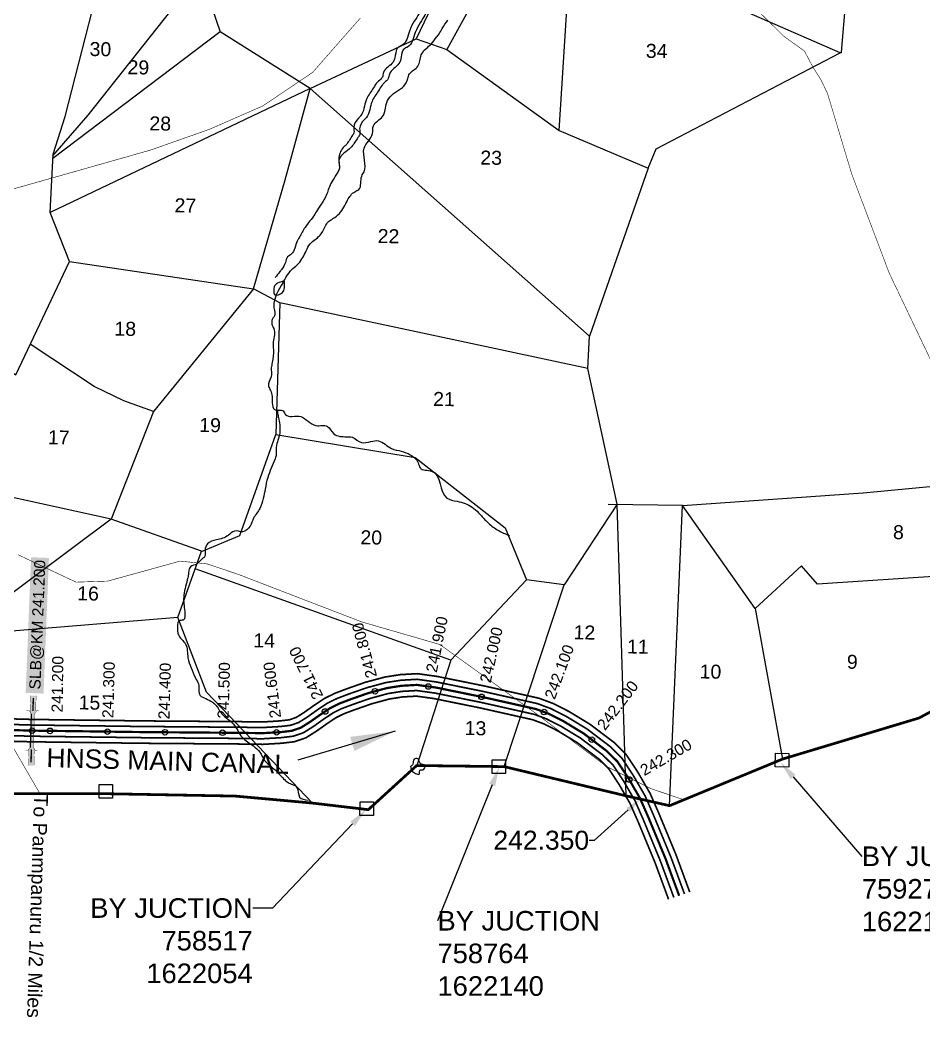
# Model space of a CAD drawing. Header units: feet. Extents: x 744761 to 763303, y 1620064 to 1627037.
# Drawn here: x 757906 to 759523, y 1621640 to 1623454 of the extents above; entities that cross this region are included whole.
import ezdxf
from ezdxf import colors
from ezdxf.entities.mleader import LeaderData, LeaderLine
from ezdxf.enums import TextEntityAlignment as Align
from ezdxf.math import Vec2, Vec3

# ---------------------------------------------------------------- set-up
doc = ezdxf.new("R2010")
doc.units = ezdxf.units.FT
doc.header["$LTSCALE"] = 15
doc.header["$MEASUREMENT"] = 0
doc.header["$PDMODE"] = 32
doc.header["$PDSIZE"] = 10
doc.linetypes.add('ACAD_ISO02W100', pattern=[15, 12, -3])
doc.linetypes.add('HIDDEN2', pattern=[0.1875, 0.125, -0.0625])
for name, color, linetype in [('CANAL1', 7, 'Continuous'), ('CRDS STONES', 7, 'Continuous'), ('CSMark', 72, 'Continuous'), ('PLOT', 7, 'Continuous'), ('PLOT NO', 7, 'Continuous'), ('ROADS', 6, 'Continuous'), ('STRUCTURE', 5, 'Continuous'), ('TANKS-STREAM', 4, 'Continuous'), ('VILLAGE STONES', 240, 'Continuous')]:
    doc.layers.add(name, color=color, linetype=linetype)
doc.layers.add('VILLAGE BOUNDRY', color=5, linetype='HIDDEN2', lineweight=100)
doc.styles.get("Standard").update_dxf_attribs({"font": 'arial.ttf'})
doc.linetypes.add('DOTS', pattern='A,1e-06,-3,["●",Standard,S=3,R=0,X=-1.25,Y=-1.25],-3', length=6.000001)
doc.dimstyles.get("Standard").update_dxf_attribs({"dimtxt": 0.18, "dimasz": 0.18, "dimexe": 0.18, "dimexo": 0.0625, "dimgap": 0.09, "dimtad": 0, "dimtih": 1, "dimtoh": 1, "dimdec": 4, "dimzin": 0, "dimdsep": 46, "dimtxsty": 'Standard', "dimcen": 0.09, "dimadec": 0, "dimazin": 0, "dimtfac": 1, "dimtdec": 4, "dimtofl": 0, "dimtmove": 0, "dimatfit": 3, "dimfxl": 1, "dimtolj": 1, "dimtzin": 0, "dimarcsym": 0})

# ---------------------------------------------------------------- blocks, each defined once
blk = doc.blocks.new('SLB')
at = {"layer": 'STRUCTURE'}
h = blk.add_hatch(dxfattribs=at)
h.set_pattern_fill('DOTS', color=6, scale=20, angle=320.3722, style=0)
h.set_pattern_definition([(320.372247934, (-159.4327, -72.9564), (1.2786241598, 0.5641323054), [0, -1.25])])
h.paths.add_polyline_path([(769699.5, 1706871.1), (769699.5, 1706861.1), (769729.1, 1706861.1), (769732.1, 1706863.1), (769792.1, 1706863.1), (769795.1, 1706861.1), (769824.7, 1706861.1), (769824.7, 1706871.1), (769795.1, 1706871.1), (769792.1, 1706869.1), (769732.1, 1706869.1), (769729.1, 1706871.1)])
at = {"layer": 'STRUCTURE', "color": 6, "const_width": 0.628}
for points in [[(769726.1, 1706877.1), (769726.1, 1706873.1), (769732.1, 1706869.1), (769792.1, 1706869.1), (769798.1, 1706873.1), (769798.1, 1706877.1)], [(769726.1, 1706855.1), (769726.1, 1706859.1), (769732.1, 1706863.1), (769792.1, 1706863.1), (769798.1, 1706859.1), (769798.1, 1706855.1)]]:
    blk.add_lwpolyline(points, dxfattribs=at)
at = {"layer": 'STRUCTURE', "color": 6, "linetype": 'ACAD_ISO02W100', "ltscale": 0.5, "const_width": 0.5}
for points in [[(769699.5, 1706871.1), (769729.1, 1706871.1)], [(769699.5, 1706861.1), (769729.1, 1706861.1)], [(769795.1, 1706871.1), (769824.7, 1706871.1)], [(769795.1, 1706861.1), (769824.7, 1706861.1)]]:
    blk.add_lwpolyline(points, dxfattribs=at)
at = {"layer": 'STRUCTURE', "color": 6}
blk.add_lwpolyline([(769732.1, 1706863.1), (769792.1, 1706863.1)], dxfattribs=at)
blk.add_lwpolyline([(769732.1, 1706863.1), (769792.1, 1706863.1)], dxfattribs=at)
at = {"layer": 'STRUCTURE', "color": 0}
blk.add_circle((769762.1, 1706866.1), 1.24, dxfattribs=at)
for points in [[(769703.8, 1706866), (769726.7, 1706866)], [(769818.6, 1706865.8), (769795.7, 1706865.8)]]:
    blk.add_leader(points, dimstyle='Standard', override={"dimasz": 10, "dimgap": 0.09, "dimtad": 0}, dxfattribs=at)

msp = doc.modelspace()

# ---------------------------------------------------------------- linework, layer by layer
msp.add_point((757927.8, 1622184.1))
msp.add_point((757927.8, 1622184.1))
msp.add_point((757927.8, 1622184.1))
at = {"layer": 'CANAL1', "color": 5, "const_width": 3}
for points in [[(757837.3, 1622196.6), (757929.8, 1622194.1), (758127.2, 1622191.5), (758300.6, 1622190.2), (758339.8, 1622189.6), (758371.8, 1622191.5), (758390.1, 1622193.7), (758404.3, 1622198.6), (758419.7, 1622208.3), (758437.3, 1622220.8), (758455.9, 1622233.2), (758473, 1622241.6), (758494.3, 1622249.7), (758526.2, 1622260.8), (758560.5, 1622270.1), (758587.1, 1622274.2), (758616.3, 1622275.9), (758650.9, 1622271.1), (758733.6, 1622254.4), (758831.7, 1622232.4), (758855.6, 1622223.5), (758882.9, 1622209.7), (758920.1, 1622187.2), (758961.7, 1622155.6), (758982.6, 1622134.9), (759002.8, 1622104.3), (759024.1, 1622067.5), (759039.6, 1622032.1), (759070.1, 1621958.5), (759094.6, 1621892.1)], [(757836.6, 1622176.6), (757929.4, 1622174.1), (758127, 1622171.5), (758300.4, 1622170.2), (758340.3, 1622169.6), (758373.6, 1622171.6), (758394.5, 1622174.1), (758413, 1622180.4), (758430.8, 1622191.6), (758448.6, 1622204.3), (758465.9, 1622215.8), (758480.9, 1622223.3), (758501.2, 1622230.9), (758532.1, 1622241.7), (758564.7, 1622250.5), (758589.2, 1622254.3), (758615.5, 1622255.8), (758647.5, 1622251.4), (758729.4, 1622234.9), (758826, 1622213.2), (758847.5, 1622205.2), (758873.2, 1622192.2), (758908.8, 1622170.6), (758948.6, 1622140.4), (758967.1, 1622122.1), (758985.8, 1622093.8), (759006.2, 1622058.5), (759021.2, 1622024.3), (759051.4, 1621951.2), (759075.6, 1621885.7)]]:
    msp.add_lwpolyline(points, dxfattribs=at)
at = {"layer": 'CANAL1', "color": 1, "const_width": 3}
for points in [[(757837.6, 1622206.6), (757930, 1622204.1), (758127.3, 1622201.5), (758300.7, 1622200.2), (758339.6, 1622199.6), (758370.9, 1622201.5), (758387.8, 1622203.5), (758400, 1622207.7), (758414.1, 1622216.6), (758431.6, 1622229), (758450.9, 1622241.9), (758469, 1622250.8), (758490.9, 1622259.1), (758523.2, 1622270.4), (758558.4, 1622279.9), (758586, 1622284.2), (758616.7, 1622286), (758652.5, 1622281), (758735.6, 1622264.2), (758834.5, 1622242), (758859.6, 1622232.7), (758887.7, 1622218.5), (758925.7, 1622195.4), (758968.3, 1622163.2), (758990.4, 1622141.2), (759011.3, 1622109.6), (759033, 1622072), (759048.8, 1622036.1), (759079.4, 1621962.2), (759104, 1621895.3)], [(757836.3, 1622166.6), (757929.2, 1622164.1), (758126.9, 1622161.5), (758300.3, 1622160.2), (758340.5, 1622159.6), (758374.4, 1622161.6), (758396.8, 1622164.3), (758417.3, 1622171.3), (758436.4, 1622183.3), (758454.3, 1622196), (758470.9, 1622207.2), (758484.9, 1622214.1), (758504.6, 1622221.5), (758535.1, 1622232.1), (758566.8, 1622240.7), (758590.3, 1622244.4), (758615.1, 1622245.8), (758645.8, 1622241.6), (758727.3, 1622225.1), (758823.1, 1622203.6), (758843.5, 1622196), (758868.3, 1622183.5), (758903.2, 1622162.3), (758942, 1622132.9), (758959.3, 1622115.7), (758977.2, 1622088.5), (758997.2, 1622053.9), (759012, 1622020.4), (759042.1, 1621947.6), (759066.1, 1621882.5)]]:
    msp.add_lwpolyline(points, dxfattribs=at)
at = {"layer": 'CANAL1', "color": 1, "linetype": 'HIDDEN2', "ltscale": 5, "const_width": 4}
msp.add_lwpolyline([(757837, 1622186.6), (757929.6, 1622184.1), (757959.6, 1622183.7), (757977.8, 1622183.5), (758127.1, 1622181.5), (758268.1, 1622180.4), (758300.5, 1622180.2), (758340, 1622179.6), (758372.7, 1622181.5), (758392.3, 1622183.9), (758408.6, 1622189.5), (758425.2, 1622200), (758442.9, 1622212.5), (758460.9, 1622224.5), (758476.9, 1622232.4), (758497.7, 1622240.3), (758529.1, 1622251.3), (758562.6, 1622260.3), (758588.2, 1622264.3), (758615.9, 1622265.9), (758649.2, 1622261.3), (758731.5, 1622244.6), (758828.8, 1622222.8), (758851.5, 1622214.4), (758878, 1622201), (758914.4, 1622178.9), (758955.1, 1622148), (758974.8, 1622128.5), (758994.3, 1622099), (759015.1, 1622063), (759030.4, 1622028.2), (759060.8, 1621954.9), (759075.4, 1621915.1), (759085.1, 1621888.9)], dxfattribs=at)
at = {"layer": 'CSMark', "color": 3}
for p in [(758541.1, 1622254.5), (758636.5, 1622263), (758731.5, 1622244.6), (758451.7, 1622218.4), (758843.5, 1622217.4), (757959.6, 1622183.7), (758062.4, 1622182.3), (758165.3, 1622181.2), (758268.1, 1622180.4), (758364.9, 1622181.1), (758928.8, 1622168), (758995.6, 1622096.7)]:
    msp.add_point(p, dxfattribs=at)
at = {"layer": 'PLOT'}
for points in [[(758870.5, 1623257.2), (758905.6, 1623812), (759014.2, 1624002.3), (759070.1, 1623907.2), (759211, 1623811.8), (759396.7, 1623666.3), (759382.4, 1623489.2), (759374.9, 1623397.1)], [(758797.6, 1623634.8), (758730, 1623662.4), (758614.8, 1623421.3)], [(757523.9, 1623083.2), (757898.2, 1622820.2), (757994.5, 1623022.8), (757959.9, 1623110.8), (757965, 1623215.1), (757986.5, 1623282.4), (758053.5, 1623543.5), (757871.9, 1623587.7), (757763.7, 1623444.7), (757700.1, 1623468.7), (757685.8, 1623442.9), (757521.8, 1623473.7), (757576.3, 1623580.9), (757412.3, 1623557.7), (757375.1, 1623567.9), (757325.3, 1623565.7), (757216.3, 1623548.2), (757098.7, 1623634)], [(759029.9, 1623189.9), (759043.9, 1623224.4), (759372.8, 1623396), (759173.4, 1623483.3), (758890.2, 1623607.1), (758797.6, 1623634.8), (758669.4, 1623401.9)], [(757964.8, 1623211.6), (758027.6, 1623284.8), (758214.3, 1623520.9), (758249.8, 1623475.1), (758264.2, 1623433.6), (757964.6, 1623207.4)], [(758424.7, 1623332.4), (758614.8, 1623421.3), (758669.4, 1623401.9), (758870.5, 1623257.2), (759029.9, 1623189.9), (758924.7, 1622889.4)], [(759375, 1623398), (759375.1, 1623395.8), (759372.8, 1623396)], [(758323.4, 1622974.1), (758380, 1623169.2), (758424.7, 1623332.4), (757959.9, 1623110.8)], [(758921.4, 1622831.7), (758924.7, 1622889.4), (758424.7, 1623332.4)], [(757994.5, 1623022.8), (758323.4, 1622974.1), (758144.5, 1622754.8), (758091.9, 1622773.6), (758038.4, 1622799.2), (757924.3, 1622875.1)], [(758370.6, 1622949.1), (758323.4, 1622974.1)], [(758974.1, 1622588.8), (758921.4, 1622831.7), (758626.1, 1622894.7), (758370.6, 1622949.1), (758363.3, 1622713.6)], [(758144.5, 1622754.8), (758068.9, 1622562.3), (757783.8, 1622624.7)], [(758230.3, 1622504.7), (758299.3, 1622532.8), (758363.3, 1622713.6), (758612.8, 1622672.4), (758773.8, 1622546.8), (758812.1, 1622453.9), (758676.5, 1622310.1), (758219.1, 1622473.5)], [(759090.8, 1622586.6), (759414.2, 1622609.1), (759652.5, 1622632.2), (759748.3, 1622557.4), (759898.5, 1622440.6), (759907.4, 1622482.5), (760166.2, 1622471.1), (760171.8, 1622309.2)], [(758990.2, 1622067.5), (758982.4, 1622321.4), (758974.1, 1622588.8), (758879.4, 1622444.8)], [(759067.9, 1622049.9), (759090.8, 1622586.6), (758958.2, 1622588.7)], [(759558, 1622461.2), (759332.5, 1622446), (759303.8, 1622478.7), (759221, 1622402.4), (759090.8, 1622586.6)], [(758068.9, 1622562.3), (757789.3, 1622353.5), (757678.8, 1622453.6)], [(758188.1, 1622386.6), (758230.4, 1622505.1), (758068.9, 1622562.3)], [(758772, 1622119.8), (758879.4, 1622444.8), (758812.1, 1622453.9)], [(759221, 1622402.4), (759270.1, 1622133.3)], [(758428.9, 1622054.6), (758307.3, 1622182.1), (758239.6, 1622253), (758188.1, 1622386.6), (757789.3, 1622353.5)], [(758676.5, 1622310.1), (758615.5, 1622121.7)]]:
    msp.add_lwpolyline(points, dxfattribs=at)
at = {"layer": 'PLOT NO'}
msp.add_lwpolyline([(758424.7, 1623332.4), (758264.2, 1623433.6)], dxfattribs=at)
at = {"layer": 'ROADS', "linetype": 'DOTS', "ltscale": 0.5, "const_width": 1}
msp.add_lwpolyline([(759221.8, 1623475.5), (759246.2, 1623451.4), (759262, 1623435.8), (759272, 1623425.9), (759309.4, 1623399.1), (759324.2, 1623370.7), (759338.4, 1623348.4), (759350.4, 1623323.5), (759394, 1623178.7), (759461, 1623001.8), (759579.3, 1622754.1)], dxfattribs=at)
at = {"layer": 'ROADS', "linetype": 'HIDDEN2', "ltscale": 10, "const_width": 1}
for points in [[(758515, 1623458.5), (758429.4, 1623361.1), (758340.3, 1623301.1), (758244.7, 1623259.3), (758140.1, 1623222.4), (758006.5, 1623184.5), (757877.8, 1623148.1)], [(757941.6, 1622071.4), (757837.4, 1622250.8), (757807.5, 1622315.8), (757759.9, 1622351.5), (757677.1, 1622413.7), (757645.9, 1622450.3), (757619.2, 1622532.1), (757541.8, 1622628.3), (757501.8, 1622642.1), (757483.7, 1622662.9)], [(757902.5, 1622498.6), (757962.3, 1622470.3), (758006.2, 1622449.6), (758063, 1622451.5), (758156.3, 1622477.3), (758192.3, 1622487.3), (758241.2, 1622482.1), (758298.4, 1622462.8), (758428.9, 1622412.5), (758517.4, 1622378.5), (758603.8, 1622353.5), (758657, 1622338.1), (758827.2, 1622216), (758955.4, 1622119.9), (758999.5, 1622097.9), (759035.1, 1622080.2), (759093.6, 1622060.5)]]:
    msp.add_lwpolyline(points, dxfattribs=at)
at = {"layer": 'TANKS-STREAM'}
for points in [[(759814.3, 1625757.6), (759799.8, 1625743.7), (759784.6, 1625735.5), (759760.3, 1625725.1), (759737.3, 1625721.8), (759731.9, 1625716.9), (759708.7, 1625715.8), (759698.9, 1625715.3), (759688.4, 1625711.9), (759678.2, 1625708.2), (759664.2, 1625706.7), (759659.8, 1625706.1), (759623.1, 1625691.8), (759601.2, 1625694.8), (759588, 1625689.4), (759555, 1625687.2), (759515.4, 1625686.4), (759502, 1625679.8), (759484.5, 1625683.9), (759469, 1625684.7), (759458.3, 1625684), (759428.8, 1625690.8), (759404.4, 1625688.8), (759374.2, 1625697.3), (759346.7, 1625698), (759308.8, 1625695.6), (759255.6, 1625696.2), (759238.9, 1625695), (759216.6, 1625694.4), (759188.2, 1625685.1), (759175.9, 1625677.9), (759158, 1625663.2), (759148.3, 1625652.3), (759131.2, 1625643.4), (759123.8, 1625626), (759102.3, 1625615.7), (759092, 1625606.3), (759087.1, 1625594.2), (759070, 1625584.7), (759056.5, 1625570.1), (759045.7, 1625559.7), (759038.7, 1625551.4), (758994.5, 1625494.5), (758985.2, 1625480.2), (758969.8, 1625469.1), (758958.1, 1625451), (758944.9, 1625433), (758932.4, 1625411.2), (758922.8, 1625375.7), (758915, 1625365.2), (758903.3, 1625347.2), (758891.4, 1625319.6), (758879, 1625302.4), (758871.9, 1625285), (758859.9, 1625248), (758852.9, 1625234.5), (758841.9, 1625214.2), (758823.4, 1625197.8), (758818.5, 1625175.8), (758803.8, 1625159.4), (758791.4, 1625142.9), (758758.5, 1625083.1), (758742, 1625053), (758729.6, 1625033.4), (758711.7, 1625009.4), (758697.1, 1624997.5), (758669.2, 1624961.5), (758657.6, 1624947.3), (758641.1, 1624912.7), (758629.5, 1624902.2), (758618.6, 1624885), (758610.7, 1624866.1), (758601.4, 1624851.8), (758590.1, 1624821.2), (758571.6, 1624800.2), (758563.9, 1624792), (758551.6, 1624786.1), (758541.7, 1624785.5), (758531.1, 1624785.7), (758521.2, 1624784.3), (758502.9, 1624782.3), (758490.8, 1624785.5), (758472.7, 1624789.6), (758462.9, 1624793.6), (758450.8, 1624802.1), (758428.9, 1624808.5), (758415.2, 1624804.2), (758408.8, 1624787.6), (758394.2, 1624776.4), (758393.9, 1624757.5), (758391.3, 1624733.2), (758388.9, 1624725.7), (758379.3, 1624695.5), (758382, 1624675.7), (758365, 1624615.6), (758358.3, 1624573.9), (758355.8, 1624560.3), (758344.8, 1624538.5), (758340.8, 1624522.6), (758324.3, 1624488.7), (758317.1, 1624463), (758304, 1624453.4), (758292.3, 1624433.8), (758277.6, 1624417.4), (758248.4, 1624394.3), (758238.8, 1624371.8), (758222.2, 1624368.8), (758217.8, 1624358.2), (758208, 1624347.7), (758198.8, 1624336.7), (758185.3, 1624324.1), (758166.5, 1624316.5), (758158.3, 1624300.6), (758148, 1624295.5), (758138.3, 1624287.6), (758131.8, 1624282.4), (758109.3, 1624273.7), (758099.1, 1624265.9), (758082.9, 1624252.3), (758076.9, 1624247.1), (758068.3, 1624238.1), (758060.1, 1624228.7), (758049.3, 1624217.7), (758042.7, 1624204.5), (758029.2, 1624200.6), (758018.8, 1624183.8), (758010.7, 1624180.7), (758009.5, 1624172.2), (758002.5, 1624165.9), (757981.3, 1624140.2), (757979.5, 1624126.3), (757969.8, 1624118.5), (757955.1, 1624101.2), (757948.5, 1624088), (757942.5, 1624075.3), (757934.3, 1624067.4), (757927.8, 1624058.5), (757918.4, 1624040.8), (757903.7, 1624022.4), (757897.1, 1624013.5), (757882.8, 1623985.5), (757874.1, 1623971.8), (757866.4, 1623954.8), (757859.2, 1623937.9), (757851.5, 1623927.9), (757851.7, 1623908.4), (757846.7, 1623894.7), (757838, 1623881.5), (757825.7, 1623848.7), (757824.2, 1623819.9), (757822.5, 1623810.9), (757814.9, 1623801.5), (757814.6, 1623785), (757812.6, 1623758.4), (757809.2, 1623744), (757819.7, 1623704.6), (757815.7, 1623685.5), (757816.6, 1623674.3), (757822.1, 1623654.5), (757822.2, 1623629), (757825.2, 1623612.9), (757829.2, 1623596.4), (757832.5, 1623574.3), (757835, 1623563.1), (757839.1, 1623550.8), (757833.6, 1623506.1), (757831.2, 1623492.3), (757825.7, 1623480.2), (757808.3, 1623455.4), (757797.4, 1623440.7), (757790.3, 1623432.8), (757774.8, 1623399.7), (757765.1, 1623391.8), (757758.6, 1623383.4), (757750.4, 1623371.3), (757735.2, 1623356.1), (757720.1, 1623340.9), (757708.6, 1623324.1), (757696.6, 1623307.2), (757680.3, 1623289.4), (757666.5, 1623257.9), (757663, 1623241.4), (757649.5, 1623229.9), (757640.8, 1623216.7), (757634.7, 1623201.4), (757608.6, 1623171.5), (757605.2, 1623156.1), (757594.2, 1623136.5), (757589.8, 1623127.6), (757578.4, 1623115), (757576.1, 1623103.3), (757562, 1623087), (757550.9, 1623064.5), (757532.9, 1623039.2), (757528.9, 1623025.4), (757510.9, 1622995.9), (757501.2, 1622990.2), (757481.8, 1622977.7), (757466.7, 1622963.6), (757453.2, 1622951.5), (757448.7, 1622943.9), (757444.2, 1622927), (757433.9, 1622913.8), (757423.4, 1622891.6), (757414.1, 1622876.9), (757409.3, 1622846.1), (757400.4, 1622820.6), (757396.5, 1622807.9), (757391.3, 1622786.2), (757386.7, 1622766.7), (757387.9, 1622741.6), (757383.2, 1622708.7), (757381.7, 1622684.2), (757383.5, 1622662.9), (757387.4, 1622638.3), (757393.6, 1622624.9), (757400.1, 1622599.8), (757402.4, 1622576.9), (757377.8, 1622569.8), (757366.6, 1622573.7), (757342.1, 1622574.1), (757329.2, 1622568.5), (757304.6, 1622560.9), (757289.2, 1622536.3), (757263.3, 1622518.6), (757241.1, 1622496), (757223.8, 1622481.4), (757199.1, 1622470.1), (757170.2, 1622462), (757129.8, 1622469), (757121.2, 1622499), (757121.5, 1622546.9), (757112, 1622551.8), (757111.1, 1622552.4), (757094, 1622547.3), (757070.1, 1622549.8), (757054, 1622545.8), (757033.1, 1622540.8), (757004.2, 1622530.1), (756985.5, 1622527.7), (756965, 1622512.1), (756935.5, 1622499.2), (756917.6, 1622483.5), (756897.1, 1622466.3), (756876.6, 1622448), (756770.5, 1622401), (756762.3, 1622388.5), (756745, 1622384.8), (756729.5, 1622372.5), (756698.1, 1622365), (756686, 1622351.9), (756666.5, 1622338.3), (756658.4, 1622333.1), (756658.9, 1622319.2), (756657.4, 1622307.2), (756659.7, 1622289.3), (756661.4, 1622266.7), (756663, 1622246.1), (756669.3, 1622220.8), (756676.3, 1622202.1), (756685.9, 1622175.1), (756688.2, 1622156.4), (756704.6, 1622140.9), (756714.8, 1622113.5), (756719.3, 1622102.2), (756726.2, 1622078.2), (756735.2, 1622059.5), (756746.1, 1622036.1), (756760.9, 1622006)], [(756604.9, 1622341.8), (756614.1, 1622338.4), (756627.8, 1622342), (756635.6, 1622351.3), (756646.8, 1622354.6), (756663.3, 1622357.9), (756676.7, 1622366), (756688, 1622373.5), (756696.4, 1622379), (756713.3, 1622381.8), (756723.1, 1622386.6), (756735.8, 1622387.6), (756746.1, 1622401), (756756, 1622409.9), (756773.6, 1622419.8), (756802, 1622425.3), (756871.7, 1622460.4), (756883.3, 1622465.8), (756887.7, 1622473.6), (756905, 1622485.9), (756915, 1622501.1), (756926.7, 1622513.1), (756966.4, 1622536.4), (756981.6, 1622539.8), (757006.1, 1622543.6), (757042.7, 1622553.5), (757054.6, 1622546), (757061.2, 1622548.2), (757068.5, 1622549.8), (757075.8, 1622557.2), (757084.9, 1622557.8), (757105.3, 1622561), (757114.4, 1622558.7), (757122.8, 1622554.4), (757135.3, 1622546.5), (757141.1, 1622510.6), (757145.1, 1622496.5), (757151.9, 1622485.2), (757170, 1622476.4), (757182, 1622477.7), (757233, 1622502.1), (757244.3, 1622509), (757267, 1622521.2), (757290.6, 1622551), (757306.3, 1622563.4), (757336.1, 1622582.6), (757369.8, 1622583.5), (757394.4, 1622583.1), (757374.2, 1622682.3), (757374.9, 1622763.5), (757377.4, 1622790.8), (757389.8, 1622818.7), (757406.1, 1622874.6), (757419.3, 1622905.2), (757427.2, 1622919.9), (757448.8, 1622953.9), (757458.1, 1622965.7), (757502.7, 1623011.2), (757512.9, 1623036.3), (757538.2, 1623075.9), (757552.6, 1623100.2), (757566.3, 1623124.6), (757579.2, 1623139.8), (757595.9, 1623176.7), (757648.2, 1623240.4), (757652, 1623257.2), (757669.2, 1623280.8), (757678.5, 1623291.2), (757703.4, 1623346.2), (757741.8, 1623372.2), (757759.3, 1623413.4), (757778.6, 1623434.1), (757789.4, 1623451.5), (757801.6, 1623469.5), (757812.4, 1623484.8), (757823.3, 1623505), (757833.5, 1623530.8), (757821.8, 1623587.1), (757821.3, 1623605.4), (757816, 1623620.9), (757804.7, 1623665.6), (757803.1, 1623694.4), (757798.4, 1623709.9), (757793.1, 1623729), (757797.9, 1623766.1), (757797, 1623799.1), (757798.7, 1623816.6), (757806.8, 1623841), (757831.2, 1623907.9), (757845.1, 1623947.7), (757853.9, 1623967.9), (757859.8, 1623988.1), (757873.5, 1624007.6), (757897.8, 1624037.4), (757921.8, 1624084.7), (757948.1, 1624105.3), (757961, 1624122.7), (757969.7, 1624137.3), (758020.8, 1624211.9), (758072.1, 1624258.1), (758080.7, 1624269.9), (758094.8, 1624276.7), (758115.6, 1624299.5), (758133.9, 1624303.5), (758149.7, 1624322.2), (758161.8, 1624336), (758173.8, 1624341.4), (758229.4, 1624385.9), (758248.8, 1624410.1), (758262.3, 1624422.5), (758271.6, 1624433.6), (758278.1, 1624445.4), (758293.9, 1624464.8), (758308.1, 1624477.2), (758326.3, 1624516.3), (758335.9, 1624543.5), (758338.1, 1624554), (758353.3, 1624619.5), (758365.7, 1624645.3), (758365.3, 1624666.3), (758365.5, 1624677.6), (758369.3, 1624695.8), (758374.5, 1624713.2), (758376.7, 1624723), (758381.9, 1624741.9), (758385, 1624760.1), (758388.1, 1624777.5), (758388.3, 1624789.5), (758351.9, 1624795), (758331.6, 1624802.3), (758312, 1624806.1), (758297.3, 1624807.1), (758286.1, 1624812.8), (758263.1, 1624823.7)], [(758872.2, 1624218.3), (758870.8, 1624208.7), (758868, 1624199.9), (758867.9, 1624194.3), (758869.6, 1624187.8), (758870.3, 1624179), (758870.2, 1624172.5), (758868, 1624164), (758867.9, 1624159), (758869.9, 1624152.2), (758872, 1624137.8), (758868.9, 1624124.7), (758872.5, 1624108.5), (758875.5, 1624098.4), (758877.2, 1624094), (758879.4, 1624082.8), (758882.8, 1624073.9), (758885.7, 1624068.6), (758887.9, 1624064.1), (758891.3, 1624050.3), (758894.3, 1624039.6), (758896, 1624034.9), (758895.3, 1624026.7), (758892.4, 1624026.8), (758892.6, 1624020.1), (758886.5, 1624009.8), (758879.5, 1623995.8), (758878.5, 1623985.3), (758877.4, 1623972.9), (758874.9, 1623965.9), (758873, 1623958.3), (758867.9, 1623952.5), (758864.6, 1623947.5), (758862.5, 1623943.5), (758859.2, 1623938.5), (758858.5, 1623933.2), (758858.1, 1623927.4), (758854.7, 1623911.7), (758845.1, 1623899.7), (758840.8, 1623893.6), (758830.7, 1623885.3), (758825.4, 1623875.1), (758824.3, 1623864.3), (758820.9, 1623856.3), (758808, 1623845.3), (758803.7, 1623840.6), (758798.4, 1623832.3), (758794.4, 1623820.6), (758790.6, 1623814.5), (758781.4, 1623799.2), (758779.9, 1623795), (758779.8, 1623789.8), (758778.3, 1623781.3), (758776.7, 1623770.1), (758774.6, 1623757.9), (758766.3, 1623736.6), (758760, 1623722.6), (758757.1, 1623718.4), (758745.1, 1623706.4), (758741.7, 1623699.4), (758739.2, 1623691.5), (758734.9, 1623685.9), (758729.6, 1623679.9), (758723.4, 1623672.5), (758713.4, 1623666.6), (758710.3, 1623661), (758707.1, 1623654.9), (758704.2, 1623649.8), (758702.4, 1623644), (758700.8, 1623638.7), (758686.9, 1623618.4), (758685, 1623611.5), (758682.2, 1623599.3), (758681.6, 1623595.8), (758675, 1623583.7), (758673.1, 1623577.9), (758666.2, 1623566.3), (758666.4, 1623556.4), (758661.7, 1623527.4), (758654.1, 1623516.8), (758646.5, 1623506.2), (758644, 1623498.8), (758639.2, 1623491.9), (758637.7, 1623482.6), (758634.7, 1623472.4), (758630.4, 1623463.7), (758621.8, 1623449.8), (758613.1, 1623432.3), (758599.2, 1623406.4), (758594.1, 1623404.1), (758587.7, 1623388.5), (758583.8, 1623376.9), (758566.7, 1623358.2), (758564.7, 1623349.9), (758558, 1623343), (758553.8, 1623338.4), (758547.1, 1623328.3), (758535.6, 1623308.9), (758525.8, 1623280.7), (758522, 1623276.6), (758513.4, 1623260.4), (758513.7, 1623250.1), (758510.4, 1623244.6), (758499.4, 1623228.5), (758494.6, 1623223.9), (758476.4, 1623203.4), (758477.5, 1623190.1), (758474.3, 1623182.6)], [(758861.7, 1624220.9), (758860.2, 1624211.4), (758857.5, 1624202.5), (758857.4, 1624197), (758859.1, 1624190.5), (758859.8, 1624181.6), (758859.7, 1624175.2), (758857.5, 1624166.7), (758857.4, 1624161.7), (758859.4, 1624154.9), (758861.5, 1624140.4), (758858.4, 1624127.4), (758861.9, 1624111.1), (758865, 1624101.1), (758866.7, 1624096.7), (758868.9, 1624085.5), (758872.3, 1624076.6), (758875.1, 1624071.2), (758877.4, 1624066.8), (758880.7, 1624052.9), (758883.8, 1624042.3), (758885.5, 1624037.6), (758884.8, 1624029.3), (758881.8, 1624029.4), (758882.1, 1624022.8), (758876, 1624012.5), (758869, 1623998.5), (758867.9, 1623987.9), (758866.9, 1623975.6), (758864.4, 1623968.6), (758862.5, 1623961), (758857.4, 1623955.2), (758854.1, 1623950.2), (758852, 1623946.1), (758848.6, 1623941.2), (758848, 1623935.9), (758847.6, 1623930), (758844.2, 1623914.4), (758834.6, 1623902.3), (758830.2, 1623896.3), (758820.2, 1623888), (758814.9, 1623877.7), (758813.8, 1623866.9), (758810.4, 1623859), (758797.5, 1623847.9), (758793.2, 1623843.3), (758787.9, 1623834.9), (758783.9, 1623823.2), (758780, 1623817.2), (758770.9, 1623801.8), (758769.4, 1623797.6), (758769.3, 1623792.4), (758767.8, 1623784), (758766.2, 1623772.8), (758764.1, 1623760.6), (758755.8, 1623739.3), (758749.4, 1623725.3), (758746.5, 1623721.1), (758734.6, 1623709.1), (758731.2, 1623702.1), (758728.7, 1623694.1), (758724.4, 1623688.6), (758719.1, 1623682.5), (758712.9, 1623675.1), (758702.9, 1623669.2), (758699.8, 1623663.6), (758696.6, 1623657.5), (758693.7, 1623652.5), (758691.9, 1623646.7), (758690.3, 1623641.3), (758676.3, 1623621.1), (758674.5, 1623614.1), (758671.7, 1623601.9), (758671, 1623598.5), (758664.4, 1623586.3), (758662.6, 1623580.5), (758655.7, 1623569), (758655.8, 1623559.1), (758651.2, 1623530.1), (758643.6, 1623519.5), (758635.9, 1623508.9), (758633.5, 1623501.5), (758628.7, 1623494.6), (758627.2, 1623485.3), (758624.2, 1623475.1), (758619.9, 1623466.3), (758611.3, 1623452.5), (758602.6, 1623434.9), (758588.7, 1623409.1), (758583.6, 1623406.7), (758577.2, 1623391.1), (758573.3, 1623379.5), (758556.1, 1623360.9), (758554.1, 1623352.6), (758547.5, 1623345.7), (758543.2, 1623341.1), (758536.6, 1623331), (758525.1, 1623311.6), (758515.3, 1623283.3), (758511.5, 1623279.2), (758502.9, 1623263.1), (758503.2, 1623252.8), (758499.8, 1623247.3), (758488.8, 1623231.2), (758484.1, 1623226.6), (758476.3, 1623206.7), (758476.7, 1623199.7), (758477.5, 1623190.1)], [(758377.6, 1622988), (758394.2, 1623010.5), (758404.2, 1623019.2), (758411.8, 1623030.4), (758417.9, 1623042.2), (758425, 1623054.4), (758434.1, 1623062.1), (758447.1, 1623076.2), (758457.8, 1623094.3), (758465.8, 1623099.6), (758477.3, 1623108.8), (758492, 1623132.7), (758505, 1623147.8), (758512, 1623151.7), (758517.3, 1623175.7), (758521.4, 1623183.1), (758521.6, 1623225.4), (758536.4, 1623251.8), (758538.1, 1623265.6), (758554.6, 1623282.1), (758561.9, 1623307.1), (758584.5, 1623330.4), (758592, 1623335.7), (758599.6, 1623350.4), (758602.7, 1623358.3), (758617.8, 1623372.3), (758623.6, 1623392.3), (758635.2, 1623406.4), (758641.5, 1623411.8), (758651.2, 1623423.9), (758655.8, 1623429.8), (758660.9, 1623439.5), (758671.5, 1623454.2)], [(758474.3, 1623182.6), (758465.5, 1623168.2), (758459.3, 1623156.3), (758455.7, 1623146.4), (758444.9, 1623125.7), (758439.8, 1623118.3), (758433.1, 1623107), (758415.8, 1623083.8), (758406, 1623066.6), (758401.9, 1623059.6), (758391.2, 1623036.2), (758384.7, 1623031.3), (758380.6, 1623021), (758373.9, 1623008.8), (758370.9, 1623004.9), (758362.4, 1622994.2)], [(758376.2, 1622985), (758359.9, 1622942.8), (758360.4, 1622937.8), (758361.9, 1622927.7), (758357.3, 1622919.4), (758356.6, 1622911), (758359.8, 1622903.1), (758361.3, 1622891.9), (758358.9, 1622879.1), (758359.2, 1622865.1), (758357.2, 1622842.6), (758355.4, 1622833.1), (758355.1, 1622816.9), (758350.4, 1622800.2), (758354.2, 1622792.3), (758357.3, 1622770.1), (758361.3, 1622758.2), (758368.8, 1622757.1), (758376.7, 1622755.7), (758380.7, 1622749.2), (758393, 1622746.1), (758408.1, 1622745.9), (758435.2, 1622729.7), (758455.7, 1622728.2), (758467.3, 1622714.9), (758490.4, 1622709.7), (758500.4, 1622708.6), (758516.9, 1622699.1), (758533.3, 1622701.1), (758547.1, 1622702.3), (758570.5, 1622688.6), (758587.7, 1622683.8), (758604.1, 1622677.3), (758618.1, 1622663), (758621.7, 1622653.9), (758642.3, 1622648.2), (758669.5, 1622599.9), (758687.7, 1622594.3), (758715, 1622583.7), (758726.3, 1622573.7), (758739.3, 1622559.6), (758747.9, 1622551.7), (758767.4, 1622539.1), (758781.3, 1622532.7)], [(758377.6, 1622988), (758360.4, 1622977.5), (758359.8, 1622971.9), (758361.9, 1622963.5), (758375.4, 1622967.7), (758377.7, 1622971), (758377.6, 1622988), (758376.2, 1622985)], [(758366, 1622756.7), (758367.1, 1622749.7), (758368.8, 1622741.1), (758370.8, 1622727.3), (758369.9, 1622712.3), (758366.4, 1622700.8), (758364.3, 1622686.8), (758364.2, 1622678.2), (758362.2, 1622670.3), (758349.1, 1622636.9), (758344.5, 1622615.6), (758340.9, 1622599.2), (758335.1, 1622581.5), (758323.8, 1622564), (758317.5, 1622550), (758303.9, 1622539.6), (758289.5, 1622541), (758278.4, 1622533.2), (758257.3, 1622525.2), (758241.3, 1622518.1), (758236.9, 1622506.8), (758236.4, 1622495.9), (758229.2, 1622488.9), (758222.4, 1622482), (758210.7, 1622477), (758207.8, 1622469.1), (758206.8, 1622461.5), (758205.1, 1622453.6), (758198.8, 1622422.9), (758200.5, 1622397.2), (758197.6, 1622381.9), (758190.5, 1622380.2), (758187.6, 1622371.7), (758189.8, 1622354.3), (758197.3, 1622345), (758202.1, 1622339.1), (758206.3, 1622314.4), (758212.1, 1622296.6), (758219.8, 1622278.4), (758225.1, 1622267.6), (758228.2, 1622247.1), (758238.5, 1622241.4), (758258.7, 1622226.8), (758264.4, 1622217.5), (758287.4, 1622196.1), (758303.3, 1622172.3), (758323.5, 1622156.7), (758334.7, 1622145.6), (758343.9, 1622130.4), (758359.9, 1622116.1), (758377.4, 1622097.9), (758386.2, 1622090.8), (758401.4, 1622082.3), (758406, 1622065.4), (758421.2, 1622060)]]:
    msp.add_spline(points, degree=3, dxfattribs=at)
at = {"layer": 'VILLAGE BOUNDRY', "lineweight": -2, "ltscale": 15, "const_width": 4.88}
msp.add_lwpolyline([(759568.1, 1622235.6), (759514.1, 1622206.7), (759270.1, 1622133.3), (759067.9, 1622049.9), (758990.2, 1622067.5), (758772, 1622119.8), (758615.5, 1622121.7), (758529, 1622042.8), (758428.9, 1622054.6), (758290.9, 1622067.1), (758055.9, 1622071.4), (757719, 1622071.4), (757404.5, 1622033.9), (757297.9, 1622036.2), (757171.2, 1622050.9), (757120.6, 1622057.1), (757092.4, 1622034), (756986.9, 1622011.5), (756873.2, 1622006.1), (756827.9, 1622004.4), (756783.4, 1622007.5), (756456.8, 1621952.3), (756274.6, 1621920.5)], dxfattribs=at)
msp.add_lwpolyline([(759568.1, 1622235.6), (759514.1, 1622206.7), (759270.1, 1622133.3), (759067.9, 1622049.9), (758990.2, 1622067.5), (758772, 1622119.8), (758615.5, 1622121.7), (758529, 1622042.8), (758428.9, 1622054.6), (758290.9, 1622067.1), (758055.9, 1622071.4), (757719, 1622071.4), (757404.5, 1622033.9), (757297.9, 1622036.2), (757171.2, 1622050.9), (757120.6, 1622057.1), (757092.4, 1622034), (756986.9, 1622011.5), (756873.2, 1622006.1), (756827.9, 1622004.4), (756783.4, 1622007.5), (756456.8, 1621952.3), (756274.6, 1621920.5)], dxfattribs=at)
at = {"layer": 'VILLAGE STONES'}
for points in [[(758750.8, 1622132.1), (758774.7, 1622131.7), (758774.3, 1622107.3), (758750.4, 1622107.7)], [(759257.5, 1622143.7), (759281.4, 1622143.3), (759281.1, 1622118.9), (759257.1, 1622119.2)], [(758047.7, 1622088), (758071.6, 1622087.7), (758071.2, 1622063.2), (758047.3, 1622063.6)], [(758514.5, 1622056.9), (758538.4, 1622056.6), (758538.1, 1622032.1), (758514.1, 1622032.5)]]:
    msp.add_lwpolyline(points, close=True, dxfattribs=at)
msp.add_spline([(758604.3, 1622119.9), (758608.7, 1622124.2), (758610.8, 1622133), (758617.7, 1622133.9), (758622.4, 1622125), (758630.2, 1622121.9), (758626.6, 1622114.2), (758622.2, 1622114.3), (758619.7, 1622106.5), (758613.3, 1622107.6), (758607.1, 1622112.5), (758604.3, 1622119.9)], degree=3, dxfattribs=at)

# ---------------------------------------------------------------- block references
at = {"layer": 'STRUCTURE', "color": 0, "rotation": 268.2280320873788}
msp.add_blockref('SLB', (-924319.6, 2444357.4), dxfattribs=at)

# ---------------------------------------------------------------- texts
at = {"layer": 'CSMark', "color": 1}
for s, rotation, p in [('241.900', 78.566, (758641.6, 1622288.9)), ('241.800', 105.1578, (758535.2, 1622278.9)), ('242.000', 77.3696, (758737.9, 1622270.3)), ('241.700', 116.2953, (758440, 1622241.9)), ('242.100', 69.5749, (758853, 1622242)), ('241.300', 88.4579, (758062.9, 1622206.5)), ('241.400', 88.4579, (758163.3, 1622204.5)), ('241.500', 88.4579, (758269.1, 1622205.6)), ('241.600', 96.9203, (758363.1, 1622206.6)), ('242.200', 52.8171, (758944.5, 1622189.2)), ('242.300', 30.0468, (759017.7, 1622111.3))]:
    msp.add_text(s, height=20, rotation=rotation, dxfattribs=at).set_placement(p, align=Align.MIDDLE_LEFT)
at = {"layer": 'CSMark', "color": 3}
msp.add_text('241.200', height=20, rotation=89.2357, dxfattribs=at).set_placement((757972.3, 1622216.6), align=Align.MIDDLE_LEFT)
at = {"layer": 'PLOT NO'}
for s, p in [('30', (758049.8, 1623402.7)), ('34', (759044.9, 1623399.4)), ('29', (758117.7, 1623370.1)), ('28', (758156.8, 1623269.7)), ('23', (758748.8, 1623208.5)), ('27', (758201.8, 1623123.2)), ('22', (758565.1, 1623068.3)), ('18', (758094.2, 1622902.7)), ('21', (758664.4, 1622777)), ('19', (758246, 1622730.4)), ('17', (757975.3, 1622708.4)), ('8', (759477.3, 1622539)), ('20', (758534.3, 1622529.6)), ('16', (758027.7, 1622429.4)), ('12', (758915.6, 1622359.7)), ('14', (758342.8, 1622345.3)), ('11', (759011.2, 1622334.4)), ('9', (759394.8, 1622307.2)), ('10', (759141.1, 1622289.7)), ('15', (758030.2, 1622234.3)), ('13', (758720.7, 1622188.5))]:
    msp.add_text(s, height=25, rotation=359.0946, dxfattribs=at).set_placement(p, align=Align.MIDDLE_CENTER)
msp.add_text('To Panmpanuru 1/2 Miles ', height=25, rotation=268.1647, dxfattribs=at).set_placement((757931.2, 1622070.4))
at = {"layer": 'STRUCTURE', "color": 5, "insert": (757922.3, 1622257.4), "char_height": 20, "width": 230.705, "attachment_point": 1, "rotation": 87.7192, "bg_fill": 1, "box_fill_scale": 1.3, "bg_fill_color": 7, "bg_fill_true_color": 16777215, "bg_fill_transparency": 4390977}
msp.add_mtext('\\pi0.72756;SLB@KM 241.200', dxfattribs=at)
at = {"layer": 'VILLAGE STONES'}
msp.add_text('HNSS MAIN CANAL', height=33.904, rotation=358.3854, dxfattribs=at).set_placement((757952.8, 1622119))

# ---------------------------------------------------------------- leaders
at = {"layer": 'CRDS STONES', "color": 1}
ml = msp.add_multileader_mtext('Standard', dxfattribs=at)
ml.set_content('BY JUCTION\\P758764\\P1622140', color=1)
ml.set_leader_properties()
ml.build(insert=Vec2(0, 0))
ml.multileader.update_dxf_attribs({"dogleg_length": 0.36, "arrow_head_size": 35})
ctx = ml.context
ctx.base_point, ctx.char_height, ctx.arrow_head_size, ctx.landing_gap_size, ctx.plane_origin = Vec3(758652.6, 1621843.9), 35, 35, 0.09, Vec3(758897.3, 1622243.1)
notes = []
notes.append((ctx, [(0, (1, 1, 0), (758652.6, 1621843.9), (1, 0), 1.396927018504357e-11, [(0, [(758763.6, 1622119.6)], 0, [])])]))
ctx.mtext.insert, ctx.mtext.flow_direction = Vec3(758652.7, 1621861.7), 5
ml = msp.add_multileader_mtext('Standard', dxfattribs=at)
ml.set_content('BY JUCTION\\P759274\\P1622156', color=1)
ml.set_leader_properties()
ml.build(insert=Vec2(0, 0))
ml.multileader.update_dxf_attribs({"dogleg_length": 0.36, "arrow_head_size": 35})
ctx = ml.context
ctx.base_point, ctx.char_height, ctx.arrow_head_size, ctx.landing_gap_size, ctx.plane_origin = Vec3(759411.7, 1621959.3), 35, 35, 0.09, Vec3(759406.8, 1622255.6)
notes.append((ctx, [(0, (1, 1, 0), (759411.7, 1621959.3), (1, 0), 1.396927018504357e-11, [(0, [(759266, 1622127.9)], 0, [])])]))
ctx.mtext.insert, ctx.mtext.flow_direction = Vec3(759411.8, 1621977.1), 5
ml = msp.add_multileader_mtext('Standard', dxfattribs=at)
ml.set_content('BY JUCTION\\P758517\\P1622054', color=1)
ml.set_leader_properties()
ml.build(insert=Vec2(0, 0))
ml.multileader.update_dxf_attribs({"dogleg_length": 0.36, "arrow_head_size": 35})
ctx = ml.context
ctx.base_point, ctx.char_height, ctx.arrow_head_size, ctx.landing_gap_size, ctx.plane_origin = Vec3(758039, 1621866.6), 35, 35, 0.09, Vec3(758665.8, 1622170.6)
ctx.text_align_type = 2
notes.append((ctx, [(1, (1, 1, 0), (758357.9, 1621866.6), (-1, 0), 35.7, [(0, [(758525, 1622042.9)], 0, [])])]))
ctx.mtext.insert, ctx.mtext.alignment, ctx.mtext.flow_direction = Vec3(758322.2, 1621884.4), 3, 5
at = {"layer": 'VILLAGE STONES'}
msp.add_leader([(758576.9, 1622183.3), (758402.8, 1622131.2)], dimstyle='Standard', override={"dimasz": 80, "dimgap": 0.09, "dimtad": 0, "dimtfill": 2, "dimtfillclr": 5}, dxfattribs=at)
at = {"layer": 'VILLAGE STONES', "color": 1}
ml = msp.add_multileader_mtext('Standard', dxfattribs=at)
ml.set_content('242.350', color=1)
ml.set_leader_properties()
ml.build(insert=Vec2(0, 0))
ml.multileader.update_dxf_attribs({"dogleg_length": 0.36, "arrow_head_size": 29.1})
ctx = ml.context
ctx.base_point, ctx.char_height, ctx.arrow_head_size, ctx.landing_gap_size, ctx.plane_origin, ctx.plane_x_axis, ctx.plane_y_axis = Vec3(758756.4, 1621988), 33.9, 29.1, 0.0872, Vec3(758736.7, 1621807.9), Vec3(1, -0.000721), Vec3(0.000721, 1)
ctx.text_align_type = 2
notes.append((ctx, [(1, (1, 1, 0), (758933, 1621987.9), (-1, 0.000721), 8.88, [(0, [(759015.7, 1622061.7)], 0, [])])]))
ctx.mtext.insert, ctx.mtext.text_direction, ctx.mtext.rotation, ctx.mtext.alignment, ctx.mtext.flow_direction = Vec3(758924, 1622005.1), Vec3(1, -0.000721), 6.282465, 3, 5
for ctx, leaders in notes:
    for number, flags, end, landing, length, lines in leaders:
        leader = LeaderData()
        leader.index, (leader.has_last_leader_line, leader.has_dogleg_vector, leader.attachment_direction) = number, flags
        leader.last_leader_point, leader.dogleg_vector, leader.dogleg_length = Vec3(end), Vec3(landing), length
        for number, points, colour, breaks in lines:
            line = LeaderLine()
            line.index, line.vertices, line.color, line.breaks = number, Vec3.list(points), colors.encode_raw_color(colour), breaks
            leader.lines.append(line)
        ctx.leaders.append(leader)

doc.saveas('drawing.dxf')
